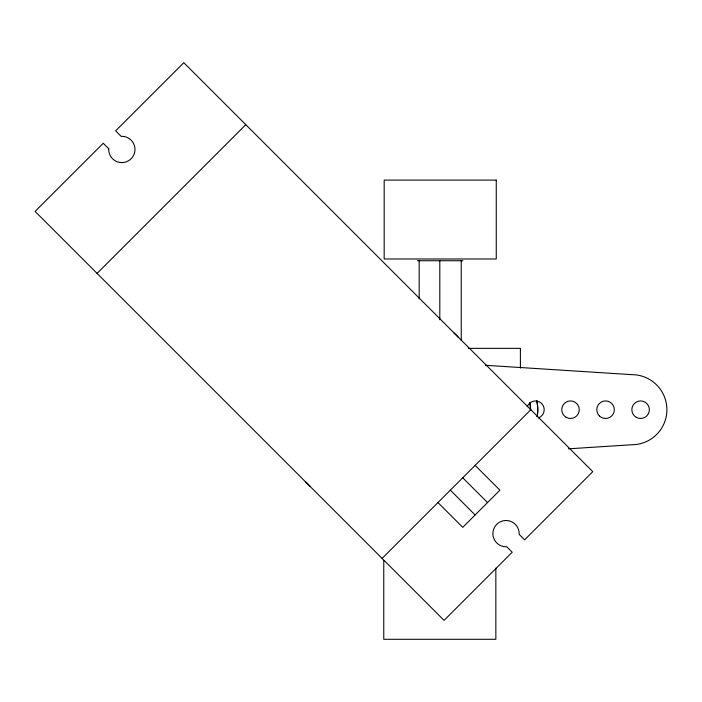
<?xml version="1.0" encoding="UTF-8"?>
<svg xmlns="http://www.w3.org/2000/svg" width="702" height="702" viewBox="0 0 702 702"><rect width="100%" height="100%" fill="white"/><g stroke="black" fill="none" stroke-linecap="round" stroke-linejoin="round"><path stroke-width="1.05" d="M97.06 273.385L245.779 124.666M382.099 558.415L530.817 409.705M568.444 448.815L631.844 444.752A35.056 35.056 0 0 0 666.9 409.705A35.056 35.056 0 0 0 631.844 374.649L485.363 365.286M417.471 260.732L462.951 260.732M468.409 348.359L520.393 348.359L520.393 368.076M475.131 465.382L499.921 490.171L462.741 527.342L437.96 502.562M462.741 477.772L487.53 502.562M450.351 490.163L475.14 514.952M495.849 568.093L495.849 639.294L383.766 639.294L383.766 560.433M461.24 260.732L461.24 340.54M439.803 260.732L439.803 319.761M419.182 260.732L419.182 298.947M527.22 406.712A8.766 8.766 0 0 1 541.654 403.51A8.766 8.766 0 0 1 538.452 417.936M310.003 486.258A105.16 105.16 0 0 1 305.545 481.8M453.422 332.432A105.16 105.16 0 0 1 458.652 337.609M529.519 402.536A31.546 31.537 -90 0 1 530.343 409.705M529.861 402.536A31.546 31.537 -90 0 1 530.686 409.705M536.626 400.693A38.557 38.549 -90 0 1 537.048 416.742M536.793 400.693A38.557 38.549 -90 0 1 537.214 416.742M108.792 148.789L108.705 149.456A13.145 13.145 0 0 0 121.85 162.601A13.145 13.145 0 0 0 134.995 149.456A13.145 13.145 0 0 0 121.85 136.311L121.183 136.399L115.654 130.862L183.819 62.706L592.778 471.665L524.622 539.829L519.085 534.301L519.173 533.634A13.145 13.145 0 0 0 506.028 520.489A13.145 13.145 0 0 0 492.883 533.634A13.145 13.145 0 0 0 506.028 546.779L506.695 546.691L512.223 552.22L444.068 620.384L35.1 211.416L103.264 143.261L108.792 148.789M496.261 180.107L384.178 180.107L384.178 258.977L496.261 258.977L496.261 180.107M566.128 417.295A8.766 8.766 0 0 0 579.273 409.705A8.766 8.766 0 0 0 566.128 402.114A8.766 8.766 0 0 0 566.128 417.295M599.359 415.9A8.766 8.766 0 0 0 614.022 411.969A8.766 8.766 0 0 0 603.29 401.237A8.766 8.766 0 0 0 599.359 415.9M636.231 417.295A8.766 8.766 0 0 0 649.376 409.705A8.766 8.766 0 0 0 636.231 402.114A8.766 8.766 0 0 0 636.231 417.295"/></g></svg>
